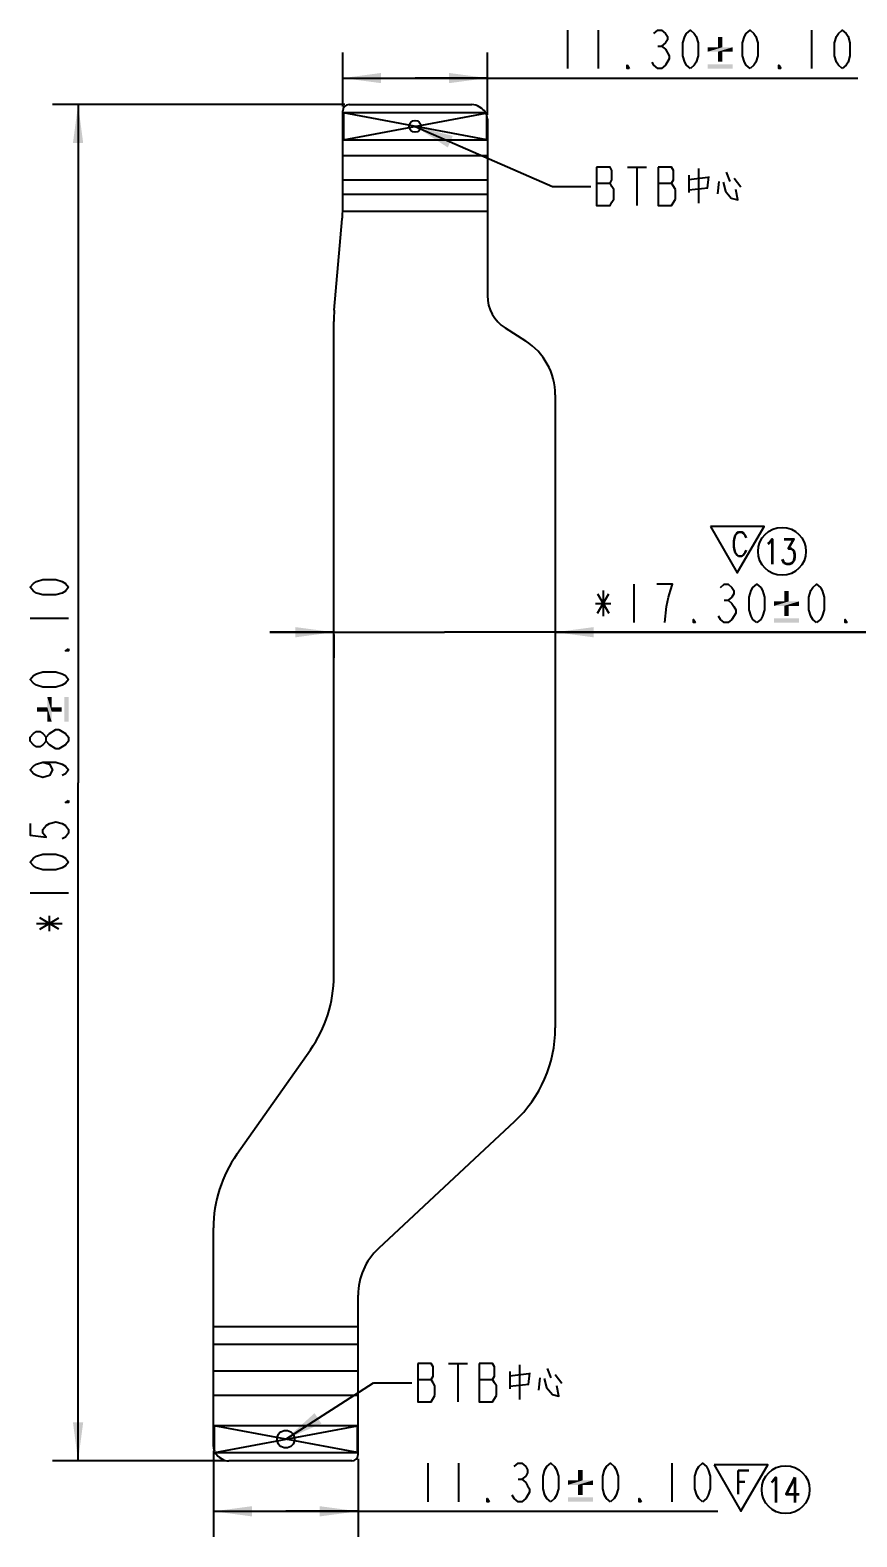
# Model space of a CAD drawing. Header units: millimetres. Extents: x 7 to 507, y -14 to 339.
# Drawn here: x 196.2 to 260.8, y 98.9 to 216.6 of the extents above; entities that cross this region are included whole.
import ezdxf
from ezdxf.enums import TextEntityAlignment as Align

# ---------------------------------------------------------------- set-up
doc = ezdxf.new("R2010")
doc.units = ezdxf.units.MM
doc.header["$LTSCALE"] = 23.1
doc.layers.get('0').update_dxf_attribs({"linetype": 'CONTINUOUS'})
doc.layers.add('備註', color=1, linetype='CONTINUOUS')
doc.layers.add('序號', color=1, linetype='CONTINUOUS')
doc.styles.get("Standard").update_dxf_attribs({"font": 'simplex.shx', "width": 0.8})
doc.dimstyles.new('DIMSTYLE_1', dxfattribs={"dimtxt": 3, "dimasz": 3, "dimexe": 2, "dimexo": 0.35, "dimgap": 0.75, "dimtad": 1, "dimdec": 3, "dimzin": 0, "dimdsep": 46, "dimtxsty": 'Standard', "dimcen": 0.09, "dimadec": 3, "dimazin": 0, "dimtp": 0.001, "dimtm": 0.001, "dimtfac": 1, "dimtdec": 3, "dimtofl": 0, "dimtmove": 0, "dimatfit": 3, "dimfxl": 0, "dimtolj": 1, "dimtzin": 0, "dimarcsym": 0})
doc.dimstyles.get("Standard").update_dxf_attribs({"dimtxt": 3, "dimasz": 3, "dimexe": 2, "dimexo": 0.35, "dimtad": 1, "dimdec": 3, "dimzin": 0, "dimdsep": 46, "dimtxsty": 'Standard', "dimcen": 0.09, "dimadec": 3, "dimazin": 0, "dimtol": 1, "dimtp": 0.001, "dimtm": 0.001, "dimtfac": 1, "dimtdec": 3, "dimtofl": 0, "dimtmove": 0, "dimatfit": 3, "dimfxl": 0, "dimtolj": 1, "dimtzin": 0, "dimarcsym": 0})

# ---------------------------------------------------------------- blocks, each defined once
blk = doc.blocks.new('_FILLED')
at = {"color": 0, "linetype": 'ByBlock'}
blk.add_solid([(0, 0), (-1, 0.133), (-1, -0.133)], dxfattribs=at)
blk = doc.blocks.new('*D34')
at = {"color": 2}
for p, q in [((220.67, 213.65), (220.67, 214.9)), ((231.97, 213.65), (231.97, 214.9)), ((220.67, 210.68), (220.67, 213.65)), ((231.97, 210.04), (231.97, 213.65)), ((220.67, 212.9), (226.32, 212.9)), ((231.97, 212.9), (226.32, 212.9)), ((226.32, 212.9), (260.9, 212.9))]:
    blk.add_line(p, q, dxfattribs=at)
at = {"color": 2, "xscale": 3, "yscale": 3, "zscale": 3, "rotation": 180}
blk.add_blockref('_FILLED', (220.67, 212.9), dxfattribs=at)
at = {"color": 2, "xscale": 3, "yscale": 3, "zscale": 3}
blk.add_blockref('_FILLED', (231.97, 212.9), dxfattribs=at)
blk = doc.blocks.new('*D45')
at = {"color": 2}
for p, q in [((219.97, 169.6), (214.97, 169.6)), ((214.97, 169.6), (228.62, 169.6)), ((266.08, 169.6), (228.62, 169.6)), ((237.27, 169.6), (266.08, 169.6)), ((219.97, 169.42), (219.97, 167.6)), ((237.27, 169.42), (237.27, 167.6))]:
    blk.add_line(p, q, dxfattribs=at)
at = {"color": 2, "xscale": 3, "yscale": 3, "zscale": 3}
blk.add_blockref('_FILLED', (219.97, 169.6), dxfattribs=at)
at = {"color": 2, "xscale": 3, "yscale": 3, "zscale": 3, "rotation": 180}
blk.add_blockref('_FILLED', (237.27, 169.6), dxfattribs=at)
blk = doc.blocks.new('*D56')
at = {"color": 2}
for p, q in [((210.57, 105.63), (210.57, 101.66)), ((221.87, 105), (221.87, 101.66)), ((210.57, 101.66), (210.57, 98.91)), ((221.87, 101.66), (221.87, 98.91)), ((210.57, 100.91), (216.22, 100.91)), ((221.87, 100.91), (216.22, 100.91)), ((216.22, 100.91), (249.98, 100.91))]:
    blk.add_line(p, q, dxfattribs=at)
at = {"color": 2, "xscale": 3, "yscale": 3, "zscale": 3, "rotation": 180}
blk.add_blockref('_FILLED', (210.57, 100.91), dxfattribs=at)
at = {"color": 2, "xscale": 3, "yscale": 3, "zscale": 3}
blk.add_blockref('_FILLED', (221.87, 100.91), dxfattribs=at)
blk = doc.blocks.new('*D67')
at = {"color": 2}
for p, q in [((199.24, 210.83), (197.99, 210.83)), ((220.82, 210.83), (199.24, 210.83)), ((199.99, 210.83), (199.99, 157.84)), ((199.99, 104.85), (199.99, 157.84)), ((199.24, 104.85), (197.99, 104.85)), ((211.42, 104.85), (199.24, 104.85))]:
    blk.add_line(p, q, dxfattribs=at)
at = {"color": 2, "xscale": 3, "yscale": 3, "zscale": 3}
for p, rotation in [((199.99, 210.83), 90), ((199.99, 104.85), 270)]:
    blk.add_blockref('_FILLED', p, dxfattribs=dict(at, rotation=rotation))

msp = doc.modelspace()

# ---------------------------------------------------------------- linework, layer by layer
at = {"color": 2}
for p, q in [((238.2333, 216.6452), (238.2333, 213.6452)), ((240.6333, 216.6452), (240.6333, 213.6452)), ((257.297, 216.6452), (257.297, 213.6452)), ((245.2833, 215.3952), (245.5833, 215.3952)), ((220.7189, 210.1775), (220.7189, 208.0775)), ((231.8433, 210.1775), (220.7189, 210.1775)), ((231.9189, 208.0775), (220.7189, 210.1775)), ((220.7189, 208.0775), (231.8503, 210.1646)), ((231.9189, 208.0775), (231.9189, 210.0045)), ((220.7189, 208.0775), (231.9189, 208.0775)), ((242.9046, 205.9401), (244.4045, 205.9401)), ((243.6546, 205.9401), (243.6546, 202.9401)), ((247.7117, 205.311), (247.7117, 203.9562)), ((247.7117, 204.9723), (249.1974, 205.1659)), ((248.4546, 205.8433), (248.4546, 203.1336)), ((249.2545, 205.2143), (249.1403, 204.2949)), ((250.626, 205.553), (250.9117, 204.8272)), ((251.2545, 205.0691), (251.7688, 204.3917)), ((240.5046, 204.6901), (241.5546, 204.6901)), ((245.3046, 204.6901), (246.3546, 204.6901)), ((246.6545, 203.4401), (246.6545, 204.1901)), ((249.1974, 204.2949), (247.7117, 204.1498)), ((250.0546, 204.8272), (249.9403, 203.8594)), ((243.4199, 173.3472), (243.4199, 170.3472)), ((240.5698, 171.0972), (241.4699, 172.5972)), ((240.5698, 172.5972), (241.4699, 171.0972)), ((241.0199, 172.8472), (241.0199, 170.8472)), ((250.4699, 172.0972), (250.7699, 172.0972)), ((240.4199, 171.8472), (241.6198, 171.8472)), ((196.2448, 170.7082), (199.2448, 170.7082)), ((199.2448, 161.0945), (198.9948, 160.7945)), ((196.2448, 149.2445), (199.2448, 149.2445)), ((196.9948, 146.3945), (198.4948, 147.2945)), ((198.4948, 146.3945), (196.9948, 147.2945)), ((197.7448, 146.2445), (197.7448, 147.4445)), ((196.7448, 146.8445), (198.7448, 146.8445)), ((228.9218, 112.4591), (230.4218, 112.4591)), ((229.6718, 112.4591), (229.6718, 109.4591)), ((234.4718, 112.3623), (234.4718, 109.6526)), ((236.6432, 112.072), (236.929, 111.3462)), ((226.5218, 111.2091), (227.5718, 111.2091)), ((231.3218, 111.2091), (232.3718, 111.2091)), ((233.729, 111.83), (233.729, 110.4752)), ((233.729, 111.4913), (235.2147, 111.6849)), ((235.2147, 110.8139), (233.729, 110.6688)), ((235.2718, 111.7333), (235.1575, 110.8139)), ((236.0718, 111.3462), (235.9575, 110.3784)), ((237.2718, 111.5881), (237.7861, 110.9107)), ((221.8189, 107.5954), (210.6189, 107.5954)), ((221.8189, 105.4954), (210.6189, 107.5954)), ((210.6189, 107.5954), (210.6189, 105.6684)), ((210.6874, 105.5083), (221.8189, 107.5954)), ((221.8189, 105.4954), (221.8189, 107.5954)), ((210.6944, 105.4954), (221.8189, 105.4954)), ((227.314, 104.663), (227.314, 101.663)), ((229.714, 104.663), (229.714, 101.663)), ((246.3777, 104.663), (246.3777, 101.663)), ((234.364, 103.413), (234.664, 103.413))]:
    msp.add_line(p, q, dxfattribs=at)
at = {"color": 7}
for p, q in [((221.1689, 210.8275), (230.7661, 210.8275)), ((220.6689, 202.7384), (220.6689, 210.3275)), ((231.5236, 210.5243), (231.3208, 210.6595)), ((231.9689, 209.6923), (231.9689, 195.908)), ((220.0069, 194.76), (220.6308, 201.8911)), ((219.9689, 142.7331), (219.9689, 193.8884)), ((233.3579, 193.3772), (234.9537, 192.3614)), ((237.2689, 188.1434), (237.2689, 138.6759)), ((212.3931, 128.8085), (218.1446, 136.9749)), ((234.0888, 131.3624), (223.4589, 121.4498)), ((210.5689, 105.9806), (210.5689, 123.0503)), ((221.8689, 105.3454), (221.8689, 117.793)), ((211.0142, 105.1486), (211.2169, 105.0134)), ((221.3689, 104.8454), (211.7716, 104.8454))]:
    msp.add_line(p, q, dxfattribs=at)
at = {"color": 9}
for p, q in [((220.6689, 206.8405), (231.9689, 206.8405)), ((220.6689, 204.9477), (231.9689, 204.9477)), ((220.6689, 203.8396), (231.9689, 203.8396)), ((231.9689, 202.47), (220.6646, 202.47)), ((221.8689, 115.3243), (210.5689, 115.3243)), ((221.8689, 113.9557), (210.5689, 113.9557)), ((221.8689, 111.8497), (210.5689, 111.8497)), ((221.8689, 109.9554), (210.5689, 109.9554))]:
    msp.add_line(p, q, dxfattribs=at)
at = {"color": 2}
for points in [[(244.9833, 216.3952), (245.2833, 216.6452), (245.5833, 216.6452), (245.8833, 216.3952), (246.0333, 216.1452), (246.0333, 215.8952), (245.8833, 215.6452), (245.5833, 215.3952), (245.8833, 215.1452)], [(247.8332, 213.6452), (247.5332, 213.8952), (247.3833, 214.1452), (247.2332, 214.6452), (247.2332, 215.6452), (247.3833, 216.1452), (247.5332, 216.3952), (247.8332, 216.6452), (248.1333, 216.3952), (248.2832, 216.1452), (248.4333, 215.6452), (248.4333, 214.6452), (248.2832, 214.1452), (248.1333, 213.8952), (247.8332, 213.6452)], [(252.497, 213.6452), (252.197, 213.8952), (252.047, 214.1452), (251.897, 214.6452), (251.897, 215.6452), (252.047, 216.1452), (252.197, 216.3952), (252.497, 216.6452), (252.797, 216.3952), (252.947, 216.1452), (253.097, 215.6452), (253.097, 214.6452), (252.947, 214.1452), (252.797, 213.8952), (252.497, 213.6452)], [(259.697, 213.6452), (259.397, 213.8952), (259.247, 214.1452), (259.097, 214.6452), (259.097, 215.6452), (259.247, 216.1452), (259.397, 216.3952), (259.697, 216.6452), (259.997, 216.3952), (260.147, 216.1452), (260.297, 215.6452), (260.297, 214.6452), (260.147, 214.1452), (259.997, 213.8952), (259.697, 213.6452)], [(246.1832, 214.3952), (245.8833, 213.8952), (245.5833, 213.6452), (245.2833, 213.6452), (244.9833, 213.8952), (244.8333, 214.1452)], [(245.8833, 215.1452), (246.1832, 214.6452), (246.1832, 214.3952)], [(243.0332, 213.6452), (242.8833, 213.6452), (242.8833, 213.8952), (243.0332, 213.6452)], [(254.897, 213.6452), (254.747, 213.6452), (254.747, 213.8952), (254.897, 213.6452)], [(240.5046, 205.9401), (240.5046, 202.9401), (241.5546, 202.9401), (241.7045, 203.1901), (241.8546, 203.4401), (241.8546, 204.1901), (241.7045, 204.4401), (241.5546, 204.6901), (241.7045, 204.9401), (241.7045, 205.6901), (241.5546, 205.9401), (240.5046, 205.9401)], [(245.3046, 205.9401), (245.3046, 202.9401), (246.3546, 202.9401), (246.6545, 203.4401)], [(246.6545, 204.1901), (246.3546, 204.6901), (246.5045, 204.9401), (246.5045, 205.6901), (246.3546, 205.9401), (245.3046, 205.9401)], [(250.3974, 204.7788), (250.5688, 204.053), (251.026, 203.5207), (251.5403, 203.3756), (251.3688, 204.1981)], [(199.2448, 173.1082), (198.9948, 172.8082), (198.7448, 172.6582), (198.2448, 172.5082), (197.2448, 172.5082), (196.7448, 172.6582), (196.4948, 172.8082), (196.2448, 173.1082), (196.4948, 173.4082), (196.7448, 173.5582), (197.2448, 173.7082), (198.2448, 173.7082), (198.7448, 173.5582), (198.9948, 173.4082), (199.2448, 173.1082)], [(245.8198, 170.3472), (245.9699, 171.5972), (246.1198, 172.3472), (246.2699, 172.8472), (246.4198, 173.3472), (245.2199, 173.3472)], [(250.1699, 173.0972), (250.4699, 173.3472), (250.7699, 173.3472), (251.0698, 173.0972), (251.2199, 172.8472), (251.2199, 172.5972), (251.0698, 172.3472), (250.7699, 172.0972), (251.0698, 171.8472), (251.2199, 171.5972), (251.3698, 171.3472), (251.3698, 171.0972)], [(253.0199, 170.3472), (252.7198, 170.5972), (252.5699, 170.8472), (252.4198, 171.3472), (252.4198, 172.3472), (252.5699, 172.8472), (252.7198, 173.0972), (253.0199, 173.3472), (253.3199, 173.0972), (253.4698, 172.8472), (253.6199, 172.3472), (253.6199, 171.3472), (253.4698, 170.8472), (253.3199, 170.5972), (253.0199, 170.3472)], [(257.6836, 170.3472), (257.3836, 170.5972), (257.2336, 170.8472), (257.0836, 171.3472), (257.0836, 172.3472), (257.2336, 172.8472), (257.3836, 173.0972), (257.6836, 173.3472), (257.9836, 173.0972), (258.1336, 172.8472), (258.2836, 172.3472), (258.2836, 171.3472), (258.1336, 170.8472), (257.9836, 170.5972), (257.6836, 170.3472)], [(251.3698, 171.0972), (251.0698, 170.5972), (250.7699, 170.3472), (250.4699, 170.3472), (250.1699, 170.5972), (250.0198, 170.8472)], [(248.2198, 170.3472), (248.0699, 170.3472), (248.0699, 170.5972), (248.2198, 170.3472)], [(260.0836, 170.3472), (259.9336, 170.3472), (259.9336, 170.5972), (260.0836, 170.3472)], [(199.2448, 168.3082), (199.2448, 168.1582), (198.9948, 168.1582), (199.2448, 168.3082)], [(199.2448, 165.9082), (198.9948, 165.6082), (198.7448, 165.4582), (198.2448, 165.3082), (197.2448, 165.3082), (196.7448, 165.4582), (196.4948, 165.6082), (196.2448, 165.9082), (196.4948, 166.2082), (196.7448, 166.3582), (197.2448, 166.5082), (198.2448, 166.5082), (198.7448, 166.3582), (198.9948, 166.2082), (199.2448, 165.9082)], [(197.4948, 161.0945), (197.2448, 160.7945), (196.9948, 160.6445), (196.7448, 160.6445), (196.4948, 160.7945), (196.2448, 161.0945), (196.2448, 161.3945), (196.4948, 161.6945), (196.7448, 161.8445), (196.9948, 161.8445), (197.2448, 161.6945), (197.4948, 161.3945)], [(198.2448, 160.4945), (197.7448, 160.7945), (197.4948, 161.0945), (197.4948, 161.3945), (197.7448, 161.6945)], [(197.7448, 161.6945), (198.2448, 161.9945), (198.4948, 161.9945)], [(198.4948, 161.9945), (198.9948, 161.6945), (199.2448, 161.3945), (199.2448, 161.0945)], [(198.9948, 160.7945), (198.4948, 160.4945), (198.2448, 160.4945)], [(197.2448, 159.4445), (197.7448, 159.2945), (197.9948, 158.8445), (197.7448, 158.3945), (197.2448, 158.2445), (196.7448, 158.3945), (196.4948, 158.5445), (196.2448, 158.8445), (196.4948, 159.1445), (196.7448, 159.2945), (197.2448, 159.4445), (198.2448, 159.4445), (198.7448, 159.2945), (198.9948, 159.1445), (199.2448, 158.8445), (198.9948, 158.5445), (198.7448, 158.3945)], [(199.2448, 156.4445), (199.2448, 156.2945), (198.9948, 156.2945), (199.2448, 156.4445)], [(196.2448, 154.6445), (196.2448, 153.7445), (197.4948, 153.5945), (197.2448, 153.8945), (197.2448, 154.1945), (197.4948, 154.4945), (197.7448, 154.6445), (198.2448, 154.7945), (198.7448, 154.6445), (198.9948, 154.4945), (199.2448, 154.1945), (199.2448, 153.8945), (198.9948, 153.5945), (198.7448, 153.4445)], [(199.2448, 151.6445), (198.9948, 151.3445), (198.7448, 151.1945), (198.2448, 151.0445), (197.2448, 151.0445), (196.7448, 151.1945), (196.4948, 151.3445), (196.2448, 151.6445), (196.4948, 151.9445), (196.7448, 152.0945), (197.2448, 152.2445), (198.2448, 152.2445), (198.7448, 152.0945), (198.9948, 151.9445), (199.2448, 151.6445)], [(226.5218, 112.4591), (226.5218, 109.4591), (227.5718, 109.4591), (227.8718, 109.9591)], [(227.8718, 109.9591), (227.8718, 110.7091), (227.7218, 110.9591), (227.5718, 111.2091), (227.7218, 111.4591), (227.7218, 112.2091), (227.5718, 112.4591), (226.5218, 112.4591)], [(231.3218, 112.4591), (231.3218, 109.4591), (232.3718, 109.4591), (232.6718, 109.9591)], [(232.6718, 109.9591), (232.6718, 110.7091), (232.5218, 110.9591), (232.3718, 111.2091), (232.5218, 111.4591), (232.5218, 112.2091), (232.3718, 112.4591), (231.3218, 112.4591)], [(236.4147, 111.2978), (236.5861, 110.572), (237.0432, 110.0397), (237.5575, 109.8946), (237.3861, 110.7171)], [(234.064, 104.413), (234.364, 104.663), (234.664, 104.663), (234.964, 104.413), (235.114, 104.163), (235.114, 103.913), (234.964, 103.663), (234.664, 103.413), (234.964, 103.163), (235.114, 102.913), (235.264, 102.663), (235.264, 102.413), (234.964, 101.913)], [(236.914, 101.663), (236.614, 101.913), (236.464, 102.163), (236.314, 102.663), (236.314, 103.663), (236.464, 104.163), (236.614, 104.413), (236.914, 104.663), (237.214, 104.413), (237.364, 104.163), (237.514, 103.663), (237.514, 102.663), (237.364, 102.163), (237.214, 101.913), (236.914, 101.663)], [(241.5777, 101.663), (241.2777, 101.913), (241.1277, 102.163), (240.9777, 102.663), (240.9777, 103.663), (241.1277, 104.163), (241.2777, 104.413), (241.5777, 104.663), (241.8777, 104.413), (242.0277, 104.163), (242.1777, 103.663), (242.1777, 102.663), (242.0277, 102.163), (241.8777, 101.913), (241.5777, 101.663)], [(248.7777, 101.663), (248.4777, 101.913), (248.3277, 102.163), (248.1777, 102.663), (248.1777, 103.663), (248.3277, 104.163), (248.4777, 104.413), (248.7777, 104.663), (249.0777, 104.413), (249.2277, 104.163), (249.3777, 103.663), (249.3777, 102.663), (249.2277, 102.163), (249.0777, 101.913), (248.7777, 101.663)], [(232.114, 101.663), (231.964, 101.663), (231.964, 101.913), (232.114, 101.663)], [(234.964, 101.913), (234.664, 101.663), (234.364, 101.663), (234.064, 101.913), (233.914, 102.163)], [(243.9777, 101.663), (243.8277, 101.663), (243.8277, 101.913), (243.9777, 101.663)]]:
    msp.add_lwpolyline(points, dxfattribs=at)
at = {"color": 7}
for centre, radius in [((226.3189, 209.1275), 0.4601), ((216.2189, 106.5454), 0.6845)]:
    msp.add_circle(centre, radius, dxfattribs=at)
for centre, radius, start, end in [((221.1689, 210.3275), 0.5, 90, 180), ((230.7661, 209.8275), 1, 56.309932, 90), ((230.9689, 209.6923), 1, 0, 56.309932), ((212.3903, 202.7363), 8.2786, 358.156369, 0.014499), ((210.6689, 202.7627), 10, 355, 358.322604), ((234.9689, 195.908), 3, 180, 237.522109), ((229.9689, 193.8884), 10, 175, 180), ((232.2689, 188.1434), 5, 0, 57.522109), ((209.9689, 142.7331), 10, 324.843128, 360), ((227.2689, 138.6759), 10, 313, 360), ((220.5689, 123.0503), 10, 144.843128, 180), ((226.8689, 117.793), 5, 133, 180), ((211.5689, 105.9806), 1, 180, 236.309932), ((211.7716, 105.8454), 1, 236.309932, 270), ((221.3689, 105.3454), 0.5, 270, 360)]:
    msp.add_arc(centre, radius, start, end, dxfattribs=at)
at = {"color": 2}
for points in [[(250.3252, 216.1197), (249.9749, 215.3095), (249.9749, 216.1197)], [(249.9749, 215.3095), (250.3252, 216.1197), (250.3252, 215.3095)], [(250.3252, 215.3095), (251.1354, 215.3095), (249.1865, 214.9591)], [(249.9749, 215.3095), (250.3252, 215.3095), (249.1865, 214.9591)], [(249.9749, 215.3095), (249.1865, 214.9591), (249.1865, 215.3095)], [(249.9749, 214.9591), (249.1865, 214.9591), (251.1354, 215.3095)], [(250.3252, 214.9591), (249.9749, 214.9591), (251.1354, 215.3095)], [(250.3252, 214.9591), (249.9749, 214.1708), (249.9749, 214.9591)], [(249.9749, 214.1708), (250.3252, 214.9591), (250.3252, 214.1708)], [(250.3252, 214.9591), (251.1354, 215.3095), (251.1354, 214.9591)], [(251.1354, 213.9737), (249.1865, 213.6452), (249.1865, 213.9737)], [(249.1865, 213.6452), (251.1354, 213.9737), (251.1354, 213.6452)], [(255.5118, 172.0115), (256.322, 172.0115), (254.3731, 171.6611)], [(255.1615, 172.0115), (255.5118, 172.0115), (254.3731, 171.6611)], [(255.1615, 172.0115), (254.3731, 171.6611), (254.3731, 172.0115)], [(255.1615, 171.6611), (254.3731, 171.6611), (256.322, 172.0115)], [(255.5118, 172.8217), (255.1615, 172.0115), (255.1615, 172.8217)], [(255.1615, 172.0115), (255.5118, 172.8217), (255.5118, 172.0115)], [(255.5118, 171.6611), (255.1615, 171.6611), (256.322, 172.0115)], [(255.5118, 171.6611), (256.322, 172.0115), (256.322, 171.6611)], [(255.5118, 171.6611), (255.1615, 170.8728), (255.1615, 171.6611)], [(255.1615, 170.8728), (255.5118, 171.6611), (255.5118, 170.8728)], [(256.322, 170.6757), (254.3731, 170.3472), (254.3731, 170.6757)], [(254.3731, 170.3472), (256.322, 170.6757), (256.322, 170.3472)], [(196.7704, 163.7364), (197.5806, 163.3861), (196.7704, 163.3861)], [(197.5806, 163.3861), (196.7704, 163.7364), (197.5806, 163.7364)], [(197.5806, 163.7364), (197.5806, 164.5466), (197.931, 162.5977)], [(197.931, 163.3861), (197.931, 162.5977), (197.5806, 164.5466)], [(197.931, 163.7364), (197.931, 163.3861), (197.5806, 164.5466)], [(197.931, 163.7364), (197.5806, 164.5466), (197.931, 164.5466)], [(197.5806, 163.3861), (197.5806, 163.7364), (197.931, 162.5977)], [(197.931, 163.7364), (198.7193, 163.3861), (197.931, 163.3861)], [(198.7193, 163.3861), (197.931, 163.7364), (198.7193, 163.7364)], [(198.9164, 164.5466), (199.2448, 162.5977), (198.9164, 162.5977)], [(199.2448, 162.5977), (198.9164, 164.5466), (199.2448, 164.5466)], [(197.5806, 163.3861), (197.931, 162.5977), (197.5806, 162.5977)], [(239.406, 104.1375), (239.0556, 103.3273), (239.0556, 104.1375)], [(239.0556, 103.3273), (239.406, 104.1375), (239.406, 103.3273)], [(239.406, 103.3273), (240.2162, 103.3273), (238.2673, 102.9769)], [(239.0556, 103.3273), (239.406, 103.3273), (238.2673, 102.9769)], [(239.0556, 103.3273), (238.2673, 102.9769), (238.2673, 103.3273)], [(239.0556, 102.9769), (238.2673, 102.9769), (240.2162, 103.3273)], [(239.406, 102.9769), (239.0556, 102.9769), (240.2162, 103.3273)], [(239.406, 102.9769), (239.0556, 102.1886), (239.0556, 102.9769)], [(239.0556, 102.1886), (239.406, 102.9769), (239.406, 102.1886)], [(239.406, 102.9769), (240.2162, 103.3273), (240.2162, 102.9769)], [(240.2162, 101.9915), (238.2673, 101.663), (238.2673, 101.9915)], [(238.2673, 101.663), (240.2162, 101.9915), (240.2162, 101.663)]]:
    msp.add_solid(points, dxfattribs=at)
at = {"layer": '備註'}
for points in [[(249.3995, 177.8592), (251.4939, 174.2316), (253.5882, 177.8592)], [(249.6824, 104.543), (251.7768, 100.9154), (253.8711, 104.543)]]:
    msp.add_lwpolyline(points, close=True, dxfattribs=at)
at = {"layer": '序號'}
for centre in [(254.9892, 175.919), (255.2721, 102.6027)]:
    msp.add_circle(centre, 1.872, dxfattribs=at)

# ---------------------------------------------------------------- texts
at = {"layer": '備註', "char_height": 1.872, "width": 3.229967, "attachment_point": 1}
for s, insert in [('C', (251.0191, 177.4248)), ('F', (251.302, 104.1085))]:
    msp.add_mtext(s, dxfattribs=dict(at, insert=insert))
at = {"layer": '序號', "width": 0.8}
for s, p in [('13', (254.8236, 175.8951)), ('14', (255.1065, 102.5789))]:
    msp.add_text(s, height=1.9656, dxfattribs=at).set_placement(p, align=Align.MIDDLE_CENTER)

# ---------------------------------------------------------------- dimensions: what is measured, and where the dimension line sits
at = {"color": 2}
for base, p1, p2, text, picture, middle in [((231.9689, 212.8952), (220.6689, 210.3275), (231.9689, 209.6923), '11.30{\\fSymbol_ASME;\\W1.0;±}0.10', '*D34', (237.0333, 212.8952)), ((237.2689, 169.5972), (219.9689, 167.2472), (237.2689, 167.2472), '*17.30{\\fSymbol_ASME;\\W1.0;±}0.10', '*D45', (239.8199, 169.5972)), ((221.8689, 100.913), (210.5689, 105.9806), (221.8689, 105.3454), '11.30{\\fSymbol_ASME;\\W1.0;±}0.10', '*D56', (226.114, 100.913))]:
    dim = msp.add_linear_dim(base=base, p1=p1, p2=p2, text=text, dimstyle='DIMSTYLE_1', dxfattribs=at)
    dim.commit()
    dim.dimension.update_dxf_attribs({"geometry": picture, "text_midpoint": middle, "dimtype": 160})
dim = msp.add_linear_dim(base=(199.9948, 104.8454), p1=(221.1689, 210.8275), p2=(211.7716, 104.8454), angle=270, text='*105.98{\\fSymbol_ASME;\\W1.0;±}0.10', dimstyle='DIMSTYLE_1', dxfattribs=at)
dim.commit()
dim.dimension.update_dxf_attribs({"geometry": '*D67', "text_midpoint": (199.9948, 145.6445), "dimtype": 160})

# ---------------------------------------------------------------- leaders
for points in [[(226.3226, 209.1282), (237.0545, 204.4401), (240.0545, 204.4401)], [(216.2136, 106.5444), (223.0718, 110.9591), (226.0718, 110.9591)]]:
    msp.add_leader(points, dimstyle='Standard', override={"dimtad": 0}, dxfattribs=at)

doc.saveas('drawing.dxf')
